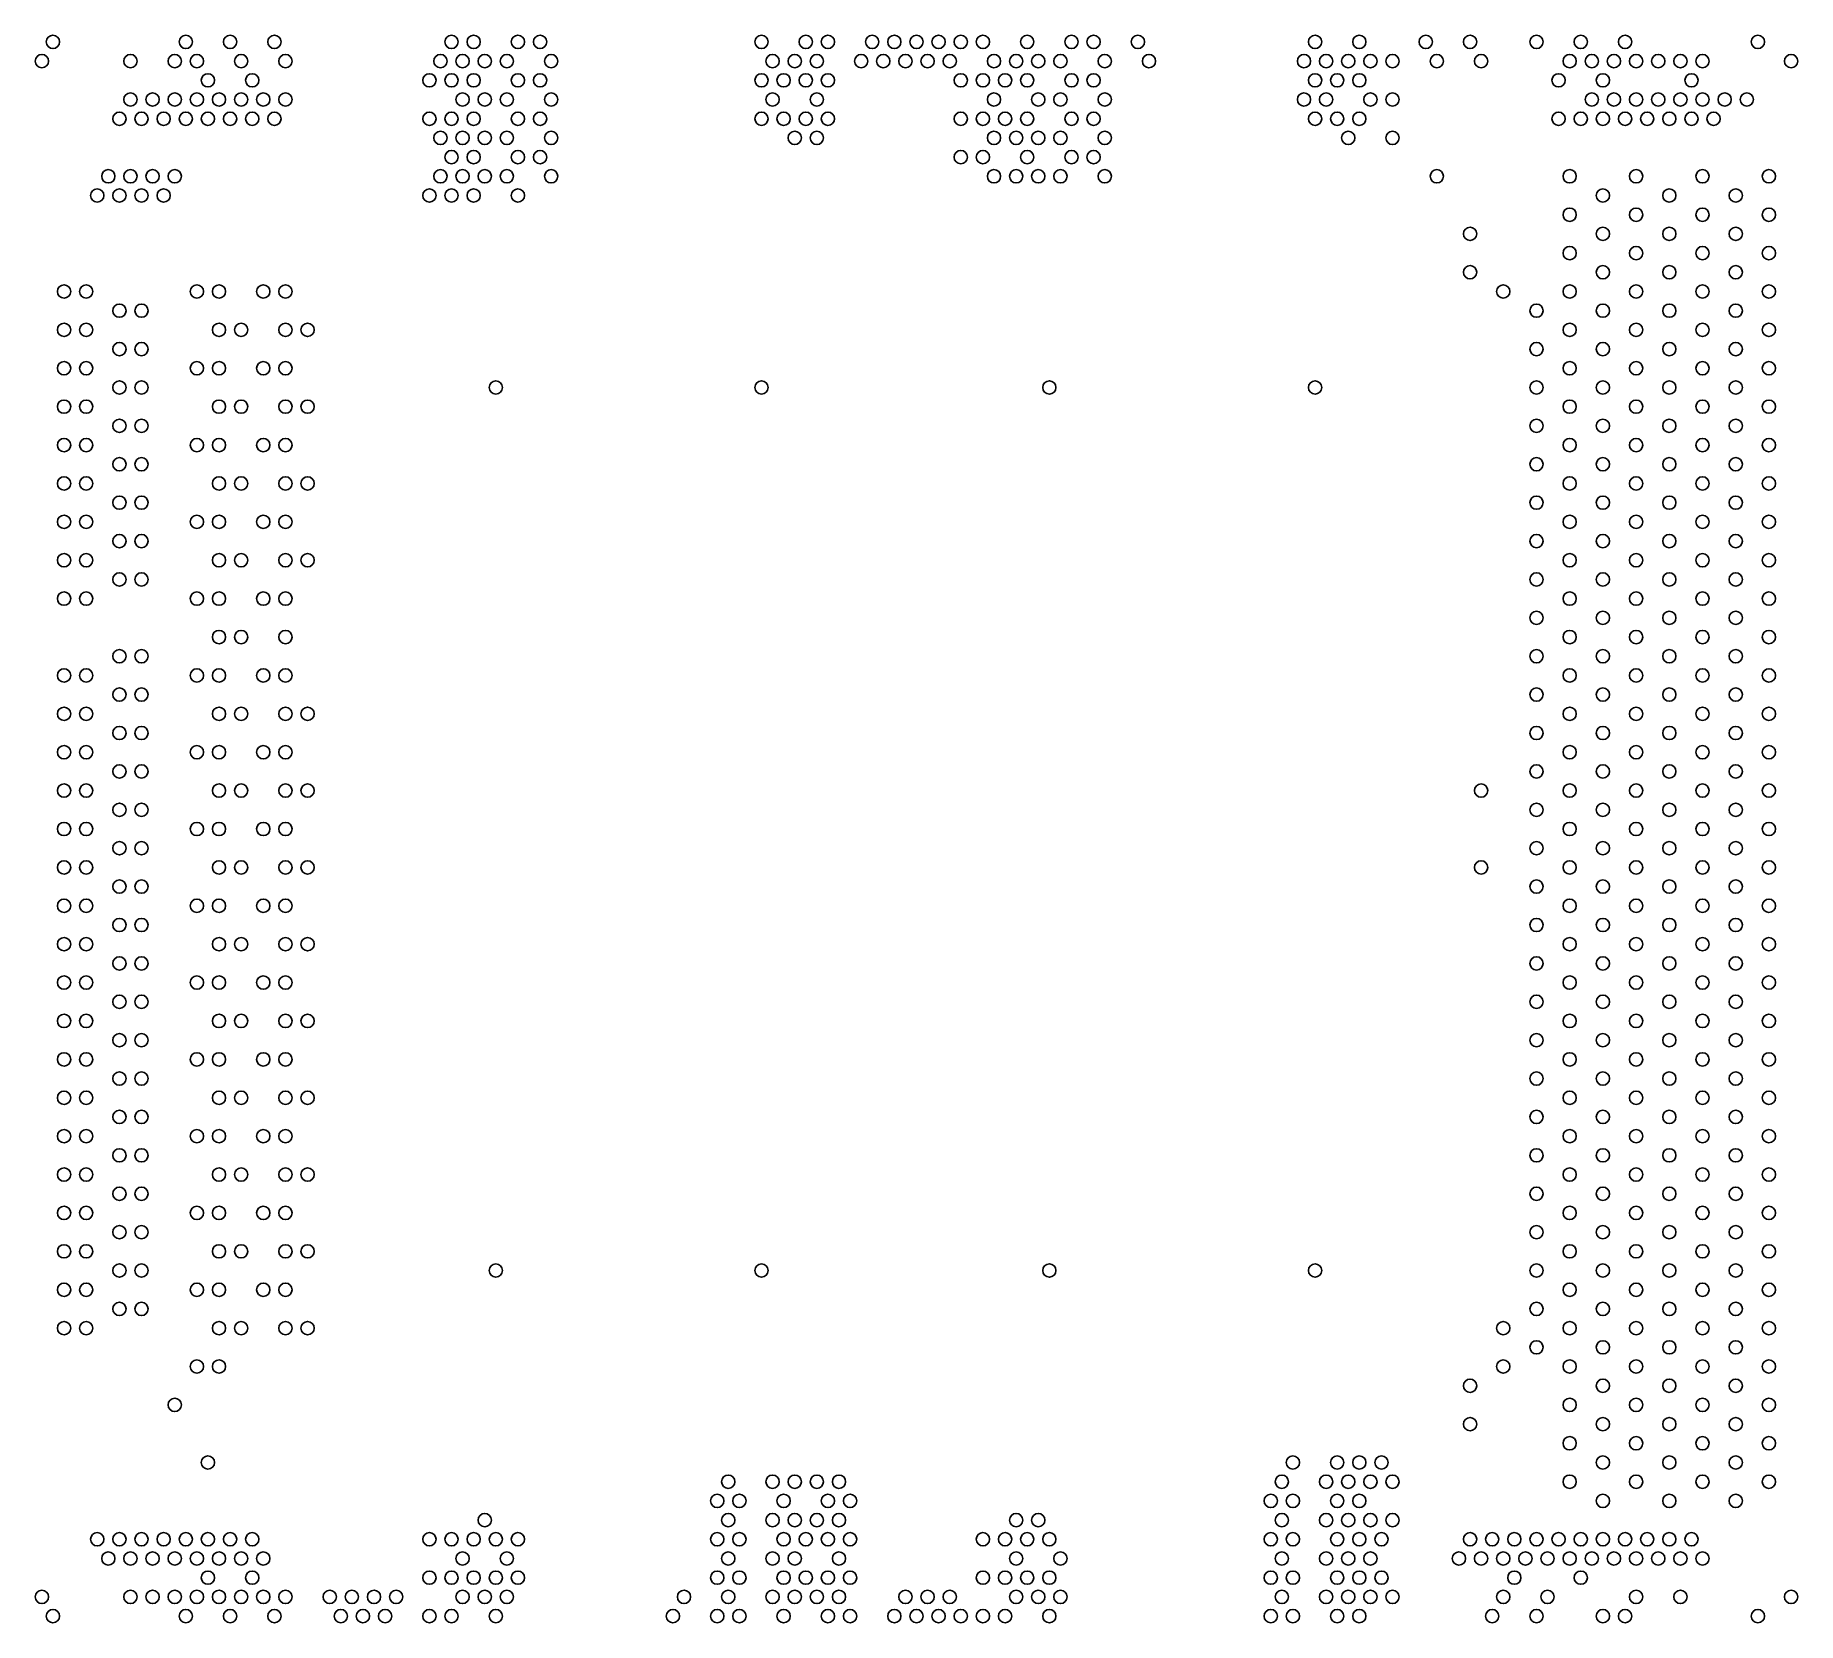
# Model space of a CAD drawing. Header units: inches. Extents: x 48.5 to 128.1, y 31.6 to 103.3.
import ezdxf

# ---------------------------------------------------------------- set-up
doc = ezdxf.new("R2010")
doc.units = ezdxf.units.IN
doc.header["$MEASUREMENT"] = 0

msp = doc.modelspace()

# ---------------------------------------------------------------- linework, layer by layer
for centre in [(49.322, 102.971), (55.322, 102.971), (57.322, 102.971), (59.322, 102.971), (67.322, 102.971), (68.322, 102.971), (70.322, 102.971), (71.322, 102.971), (81.322, 102.971), (83.322, 102.971), (84.322, 102.971), (86.322, 102.971), (87.322, 102.971), (88.322, 102.971), (89.322, 102.971), (90.322, 102.971), (91.322, 102.971), (93.322, 102.971), (95.322, 102.971), (96.322, 102.971), (98.322, 102.971), (106.322, 102.971), (108.322, 102.971), (111.322, 102.971), (113.322, 102.971), (116.322, 102.971), (118.322, 102.971), (120.322, 102.971), (126.322, 102.971), (48.822, 102.104), (52.822, 102.104), (54.822, 102.104), (55.822, 102.104), (57.822, 102.104), (59.822, 102.104), (66.822, 102.104), (67.822, 102.104), (68.822, 102.104), (69.822, 102.104), (71.822, 102.104), (81.822, 102.104), (82.822, 102.104), (83.822, 102.104), (85.822, 102.104), (86.822, 102.104), (87.822, 102.104), (88.822, 102.104), (89.822, 102.104), (91.822, 102.104), (92.822, 102.104), (93.822, 102.104), (94.822, 102.104), (96.822, 102.104), (98.822, 102.104), (105.822, 102.104), (106.822, 102.104), (107.822, 102.104), (108.822, 102.104), (109.822, 102.104), (111.822, 102.104), (113.822, 102.104), (117.822, 102.104), (118.822, 102.104), (119.822, 102.104), (120.822, 102.104), (121.822, 102.104), (122.822, 102.104), (123.822, 102.104), (127.822, 102.104), (56.322, 101.237), (58.322, 101.237), (66.322, 101.237), (67.322, 101.237), (68.322, 101.237), (70.322, 101.237), (71.322, 101.237), (81.322, 101.237), (82.322, 101.237), (83.322, 101.237), (84.322, 101.237), (90.322, 101.237), (91.322, 101.237), (92.322, 101.237), (93.322, 101.237), (95.322, 101.237), (96.322, 101.237), (106.322, 101.237), (107.322, 101.237), (108.322, 101.237), (117.322, 101.237), (119.322, 101.237), (123.322, 101.237), (52.822, 100.371), (53.822, 100.371), (54.822, 100.371), (55.822, 100.371), (56.822, 100.371), (57.822, 100.371), (58.822, 100.371), (59.822, 100.371), (67.822, 100.371), (68.822, 100.371), (69.822, 100.371), (71.822, 100.371), (81.822, 100.371), (83.822, 100.371), (91.822, 100.371), (93.822, 100.371), (94.822, 100.371), (96.822, 100.371), (105.822, 100.371), (106.822, 100.371), (108.822, 100.371), (109.822, 100.371), (118.822, 100.371), (119.822, 100.371), (120.822, 100.371), (121.822, 100.371), (122.822, 100.371), (123.822, 100.371), (124.822, 100.371), (125.822, 100.371), (52.322, 99.504), (53.322, 99.504), (54.322, 99.504), (55.322, 99.504), (56.322, 99.504), (57.322, 99.504), (58.322, 99.504), (59.322, 99.504), (66.322, 99.504), (67.322, 99.504), (68.322, 99.504), (70.322, 99.504), (71.322, 99.504), (81.322, 99.504), (82.322, 99.504), (83.322, 99.504), (84.322, 99.504), (90.322, 99.504), (91.322, 99.504), (92.322, 99.504), (93.322, 99.504), (95.322, 99.504), (96.322, 99.504), (106.322, 99.504), (107.322, 99.504), (108.322, 99.504), (117.322, 99.504), (118.322, 99.504), (119.322, 99.504), (120.322, 99.504), (121.322, 99.504), (122.322, 99.504), (123.322, 99.504), (124.322, 99.504), (66.822, 98.638), (67.822, 98.638), (68.822, 98.638), (69.822, 98.638), (71.822, 98.638), (82.822, 98.638), (83.822, 98.638), (91.822, 98.638), (92.822, 98.638), (93.822, 98.638), (94.822, 98.638), (96.822, 98.638), (107.822, 98.638), (109.822, 98.638), (67.322, 97.771), (68.322, 97.771), (70.322, 97.771), (71.322, 97.771), (90.322, 97.771), (91.322, 97.771), (93.322, 97.771), (95.322, 97.771), (96.322, 97.771), (51.822, 96.904), (52.822, 96.904), (53.822, 96.904), (54.822, 96.904), (66.822, 96.904), (67.822, 96.904), (68.822, 96.904), (69.822, 96.904), (71.822, 96.904), (91.822, 96.904), (92.822, 96.904), (93.822, 96.904), (94.822, 96.904), (96.822, 96.904), (111.822, 96.904), (117.822, 96.904), (120.822, 96.904), (123.822, 96.904), (126.822, 96.904), (51.322, 96.038), (52.322, 96.038), (53.322, 96.038), (54.322, 96.038), (66.322, 96.038), (67.322, 96.038), (68.322, 96.038), (70.322, 96.038), (119.322, 96.038), (122.322, 96.038), (125.322, 96.038), (117.822, 95.171), (120.822, 95.171), (123.822, 95.171), (126.822, 95.171), (113.322, 94.305), (119.322, 94.305), (122.322, 94.305), (125.322, 94.305), (117.822, 93.438), (120.822, 93.438), (123.822, 93.438), (126.822, 93.438), (113.322, 92.571), (119.322, 92.571), (122.322, 92.571), (125.322, 92.571), (49.822, 91.705), (50.822, 91.705), (55.822, 91.705), (56.822, 91.705), (58.822, 91.705), (59.822, 91.705), (114.822, 91.705), (117.822, 91.705), (120.822, 91.705), (123.822, 91.705), (126.822, 91.705), (52.322, 90.838), (53.322, 90.838), (116.322, 90.838), (119.322, 90.838), (122.322, 90.838), (125.322, 90.838), (49.822, 89.972), (50.822, 89.972), (56.822, 89.972), (57.822, 89.972), (59.822, 89.972), (60.822, 89.972), (117.822, 89.972), (120.822, 89.972), (123.822, 89.972), (126.822, 89.972), (52.322, 89.105), (53.322, 89.105), (116.322, 89.105), (119.322, 89.105), (122.322, 89.105), (125.322, 89.105), (49.822, 88.238), (50.822, 88.238), (55.822, 88.238), (56.822, 88.238), (58.822, 88.238), (59.822, 88.238), (117.822, 88.238), (120.822, 88.238), (123.822, 88.238), (126.822, 88.238), (52.322, 87.372), (53.322, 87.372), (69.322, 87.372), (81.322, 87.372), (94.322, 87.372), (106.322, 87.372), (116.322, 87.372), (119.322, 87.372), (122.322, 87.372), (125.322, 87.372), (49.822, 86.505), (50.822, 86.505), (56.822, 86.505), (57.822, 86.505), (59.822, 86.505), (60.822, 86.505), (117.822, 86.505), (120.822, 86.505), (123.822, 86.505), (126.822, 86.505), (52.322, 85.639), (53.322, 85.639), (116.322, 85.639), (119.322, 85.639), (122.322, 85.639), (125.322, 85.639), (49.822, 84.772), (50.822, 84.772), (55.822, 84.772), (56.822, 84.772), (58.822, 84.772), (59.822, 84.772), (117.822, 84.772), (120.822, 84.772), (123.822, 84.772), (126.822, 84.772), (52.322, 83.905), (53.322, 83.905), (116.322, 83.905), (119.322, 83.905), (122.322, 83.905), (125.322, 83.905), (49.822, 83.039), (50.822, 83.039), (56.822, 83.039), (57.822, 83.039), (59.822, 83.039), (60.822, 83.039), (117.822, 83.039), (120.822, 83.039), (123.822, 83.039), (126.822, 83.039), (52.322, 82.172), (53.322, 82.172), (116.322, 82.172), (119.322, 82.172), (122.322, 82.172), (125.322, 82.172), (49.822, 81.306), (50.822, 81.306), (55.822, 81.306), (56.822, 81.306), (58.822, 81.306), (59.822, 81.306), (117.822, 81.306), (120.822, 81.306), (123.822, 81.306), (126.822, 81.306), (52.322, 80.439), (53.322, 80.439), (116.322, 80.439), (119.322, 80.439), (122.322, 80.439), (125.322, 80.439), (49.822, 79.572), (50.822, 79.572), (56.822, 79.572), (57.822, 79.572), (59.822, 79.572), (60.822, 79.572), (117.822, 79.572), (120.822, 79.572), (123.822, 79.572), (126.822, 79.572), (52.322, 78.706), (53.322, 78.706), (116.322, 78.706), (119.322, 78.706), (122.322, 78.706), (125.322, 78.706), (49.822, 77.839), (50.822, 77.839), (55.822, 77.839), (56.822, 77.839), (58.822, 77.839), (59.822, 77.839), (117.822, 77.839), (120.822, 77.839), (123.822, 77.839), (126.822, 77.839), (116.322, 76.973), (119.322, 76.973), (122.322, 76.973), (125.322, 76.973), (56.822, 76.106), (57.822, 76.106), (59.822, 76.106), (117.822, 76.106), (120.822, 76.106), (123.822, 76.106), (126.822, 76.106), (52.322, 75.239), (53.322, 75.239), (116.322, 75.239), (119.322, 75.239), (122.322, 75.239), (125.322, 75.239), (49.822, 74.373), (50.822, 74.373), (55.822, 74.373), (56.822, 74.373), (58.822, 74.373), (59.822, 74.373), (117.822, 74.373), (120.822, 74.373), (123.822, 74.373), (126.822, 74.373), (52.322, 73.506), (53.322, 73.506), (116.322, 73.506), (119.322, 73.506), (122.322, 73.506), (125.322, 73.506), (49.822, 72.64), (50.822, 72.64), (56.822, 72.64), (57.822, 72.64), (59.822, 72.64), (60.822, 72.64), (117.822, 72.64), (120.822, 72.64), (123.822, 72.64), (126.822, 72.64), (52.322, 71.773), (53.322, 71.773), (116.322, 71.773), (119.322, 71.773), (122.322, 71.773), (125.322, 71.773), (49.822, 70.906), (50.822, 70.906), (55.822, 70.906), (56.822, 70.906), (58.822, 70.906), (59.822, 70.906), (117.822, 70.906), (120.822, 70.906), (123.822, 70.906), (126.822, 70.906), (52.322, 70.04), (53.322, 70.04), (116.322, 70.04), (119.322, 70.04), (122.322, 70.04), (125.322, 70.04), (49.822, 69.173), (50.822, 69.173), (56.822, 69.173), (57.822, 69.173), (59.822, 69.173), (60.822, 69.173), (113.822, 69.173), (117.822, 69.173), (120.822, 69.173), (123.822, 69.173), (126.822, 69.173), (52.322, 68.307), (53.322, 68.307), (116.322, 68.307), (119.322, 68.307), (122.322, 68.307), (125.322, 68.307), (49.822, 67.44), (50.822, 67.44), (55.822, 67.44), (56.822, 67.44), (58.822, 67.44), (59.822, 67.44), (117.822, 67.44), (120.822, 67.44), (123.822, 67.44), (126.822, 67.44), (52.322, 66.573), (53.322, 66.573), (116.322, 66.573), (119.322, 66.573), (122.322, 66.573), (125.322, 66.573), (49.822, 65.707), (50.822, 65.707), (56.822, 65.707), (57.822, 65.707), (59.822, 65.707), (60.822, 65.707), (113.822, 65.707), (117.822, 65.707), (120.822, 65.707), (123.822, 65.707), (126.822, 65.707), (52.322, 64.84), (53.322, 64.84), (116.322, 64.84), (119.322, 64.84), (122.322, 64.84), (125.322, 64.84), (49.822, 63.974), (50.822, 63.974), (55.822, 63.974), (56.822, 63.974), (58.822, 63.974), (59.822, 63.974), (117.822, 63.974), (120.822, 63.974), (123.822, 63.974), (126.822, 63.974), (52.322, 63.107), (53.322, 63.107), (116.322, 63.107), (119.322, 63.107), (122.322, 63.107), (125.322, 63.107), (49.822, 62.24), (50.822, 62.24), (56.822, 62.24), (57.822, 62.24), (59.822, 62.24), (60.822, 62.24), (117.822, 62.24), (120.822, 62.24), (123.822, 62.24), (126.822, 62.24), (52.322, 61.374), (53.322, 61.374), (116.322, 61.374), (119.322, 61.374), (122.322, 61.374), (125.322, 61.374), (49.822, 60.507), (50.822, 60.507), (55.822, 60.507), (56.822, 60.507), (58.822, 60.507), (59.822, 60.507), (117.822, 60.507), (120.822, 60.507), (123.822, 60.507), (126.822, 60.507), (52.322, 59.641), (53.322, 59.641), (116.322, 59.641), (119.322, 59.641), (122.322, 59.641), (125.322, 59.641), (49.822, 58.774), (50.822, 58.774), (56.822, 58.774), (57.822, 58.774), (59.822, 58.774), (60.822, 58.774), (117.822, 58.774), (120.822, 58.774), (123.822, 58.774), (126.822, 58.774), (52.322, 57.907), (53.322, 57.907), (116.322, 57.907), (119.322, 57.907), (122.322, 57.907), (125.322, 57.907), (49.822, 57.041), (50.822, 57.041), (55.822, 57.041), (56.822, 57.041), (58.822, 57.041), (59.822, 57.041), (117.822, 57.041), (120.822, 57.041), (123.822, 57.041), (126.822, 57.041), (52.322, 56.174), (53.322, 56.174), (116.322, 56.174), (119.322, 56.174), (122.322, 56.174), (125.322, 56.174), (49.822, 55.308), (50.822, 55.308), (56.822, 55.308), (57.822, 55.308), (59.822, 55.308), (60.822, 55.308), (117.822, 55.308), (120.822, 55.308), (123.822, 55.308), (126.822, 55.308), (52.322, 54.441), (53.322, 54.441), (116.322, 54.441), (119.322, 54.441), (122.322, 54.441), (125.322, 54.441), (49.822, 53.574), (50.822, 53.574), (55.822, 53.574), (56.822, 53.574), (58.822, 53.574), (59.822, 53.574), (117.822, 53.574), (120.822, 53.574), (123.822, 53.574), (126.822, 53.574), (52.322, 52.708), (53.322, 52.708), (116.322, 52.708), (119.322, 52.708), (122.322, 52.708), (125.322, 52.708), (49.822, 51.841), (50.822, 51.841), (56.822, 51.841), (57.822, 51.841), (59.822, 51.841), (60.822, 51.841), (117.822, 51.841), (120.822, 51.841), (123.822, 51.841), (126.822, 51.841), (52.322, 50.975), (53.322, 50.975), (116.322, 50.975), (119.322, 50.975), (122.322, 50.975), (125.322, 50.975), (49.822, 50.108), (50.822, 50.108), (55.822, 50.108), (56.822, 50.108), (58.822, 50.108), (59.822, 50.108), (117.822, 50.108), (120.822, 50.108), (123.822, 50.108), (126.822, 50.108), (52.322, 49.241), (53.322, 49.241), (116.322, 49.241), (119.322, 49.241), (122.322, 49.241), (125.322, 49.241), (49.822, 48.375), (50.822, 48.375), (56.822, 48.375), (57.822, 48.375), (59.822, 48.375), (60.822, 48.375), (117.822, 48.375), (120.822, 48.375), (123.822, 48.375), (126.822, 48.375), (52.322, 47.508), (53.322, 47.508), (69.322, 47.508), (81.322, 47.508), (94.322, 47.508), (106.322, 47.508), (116.322, 47.508), (119.322, 47.508), (122.322, 47.508), (125.322, 47.508), (49.822, 46.642), (50.822, 46.642), (55.822, 46.642), (56.822, 46.642), (58.822, 46.642), (59.822, 46.642), (117.822, 46.642), (120.822, 46.642), (123.822, 46.642), (126.822, 46.642), (52.322, 45.775), (53.322, 45.775), (116.322, 45.775), (119.322, 45.775), (122.322, 45.775), (125.322, 45.775), (49.822, 44.908), (50.822, 44.908), (56.822, 44.908), (57.822, 44.908), (59.822, 44.908), (60.822, 44.908), (114.822, 44.908), (117.822, 44.908), (120.822, 44.908), (123.822, 44.908), (126.822, 44.908), (116.322, 44.042), (119.322, 44.042), (122.322, 44.042), (125.322, 44.042), (55.822, 43.175), (56.822, 43.175), (114.822, 43.175), (117.822, 43.175), (120.822, 43.175), (123.822, 43.175), (126.822, 43.175), (113.322, 42.309), (119.322, 42.309), (122.322, 42.309), (125.322, 42.309), (54.822, 41.442), (117.822, 41.442), (120.822, 41.442), (123.822, 41.442), (126.822, 41.442), (113.322, 40.575), (119.322, 40.575), (122.322, 40.575), (125.322, 40.575), (117.822, 39.709), (120.822, 39.709), (123.822, 39.709), (126.822, 39.709), (56.322, 38.842), (105.322, 38.842), (107.322, 38.842), (108.322, 38.842), (109.322, 38.842), (119.322, 38.842), (122.322, 38.842), (125.322, 38.842), (79.822, 37.976), (81.822, 37.976), (82.822, 37.976), (83.822, 37.976), (84.822, 37.976), (104.822, 37.976), (106.822, 37.976), (107.822, 37.976), (108.822, 37.976), (109.822, 37.976), (117.822, 37.976), (120.822, 37.976), (123.822, 37.976), (126.822, 37.976), (79.322, 37.109), (80.322, 37.109), (82.322, 37.109), (84.322, 37.109), (85.322, 37.109), (104.322, 37.109), (105.322, 37.109), (107.322, 37.109), (108.322, 37.109), (119.322, 37.109), (122.322, 37.109), (125.322, 37.109), (68.822, 36.242), (79.822, 36.242), (81.822, 36.242), (82.822, 36.242), (83.822, 36.242), (84.822, 36.242), (92.822, 36.242), (93.822, 36.242), (104.822, 36.242), (106.822, 36.242), (107.822, 36.242), (108.822, 36.242), (109.822, 36.242), (51.322, 35.376), (52.322, 35.376), (53.322, 35.376), (54.322, 35.376), (55.322, 35.376), (56.322, 35.376), (57.322, 35.376), (58.322, 35.376), (66.322, 35.376), (67.322, 35.376), (68.322, 35.376), (69.322, 35.376), (70.322, 35.376), (79.322, 35.376), (80.322, 35.376), (82.322, 35.376), (83.322, 35.376), (84.322, 35.376), (85.322, 35.376), (91.322, 35.376), (92.322, 35.376), (93.322, 35.376), (94.322, 35.376), (104.322, 35.376), (105.322, 35.376), (107.322, 35.376), (108.322, 35.376), (109.322, 35.376), (113.322, 35.376), (114.322, 35.376), (115.322, 35.376), (116.322, 35.376), (117.322, 35.376), (118.322, 35.376), (119.322, 35.376), (120.322, 35.376), (121.322, 35.376), (122.322, 35.376), (123.322, 35.376), (51.822, 34.509), (52.822, 34.509), (53.822, 34.509), (54.822, 34.509), (55.822, 34.509), (56.822, 34.509), (57.822, 34.509), (58.822, 34.509), (67.822, 34.509), (69.822, 34.509), (79.822, 34.509), (81.822, 34.509), (82.822, 34.509), (84.822, 34.509), (92.822, 34.509), (94.822, 34.509), (104.822, 34.509), (106.822, 34.509), (107.822, 34.509), (108.822, 34.509), (112.822, 34.509), (113.822, 34.509), (114.822, 34.509), (115.822, 34.509), (116.822, 34.509), (117.822, 34.509), (118.822, 34.509), (119.822, 34.509), (120.822, 34.509), (121.822, 34.509), (122.822, 34.509), (123.822, 34.509), (56.322, 33.643), (58.322, 33.643), (66.322, 33.643), (67.322, 33.643), (68.322, 33.643), (69.322, 33.643), (70.322, 33.643), (79.322, 33.643), (80.322, 33.643), (82.322, 33.643), (83.322, 33.643), (84.322, 33.643), (85.322, 33.643), (91.322, 33.643), (92.322, 33.643), (93.322, 33.643), (94.322, 33.643), (104.322, 33.643), (105.322, 33.643), (107.322, 33.643), (108.322, 33.643), (109.322, 33.643), (115.322, 33.643), (118.322, 33.643), (48.822, 32.776), (52.822, 32.776), (53.822, 32.776), (54.822, 32.776), (55.822, 32.776), (56.822, 32.776), (57.822, 32.776), (58.822, 32.776), (59.822, 32.776), (61.822, 32.776), (62.822, 32.776), (63.822, 32.776), (64.822, 32.776), (67.822, 32.776), (68.822, 32.776), (69.822, 32.776), (77.822, 32.776), (79.822, 32.776), (81.822, 32.776), (82.822, 32.776), (83.822, 32.776), (84.822, 32.776), (87.822, 32.776), (88.822, 32.776), (89.822, 32.776), (92.822, 32.776), (93.822, 32.776), (94.822, 32.776), (104.822, 32.776), (106.822, 32.776), (107.822, 32.776), (108.822, 32.776), (109.822, 32.776), (114.822, 32.776), (116.822, 32.776), (120.822, 32.776), (122.822, 32.776), (127.822, 32.776), (49.322, 31.909), (55.322, 31.909), (57.322, 31.909), (59.322, 31.909), (62.322, 31.909), (63.322, 31.909), (64.322, 31.909), (66.322, 31.909), (67.322, 31.909), (69.322, 31.909), (77.322, 31.909), (79.322, 31.909), (80.322, 31.909), (82.322, 31.909), (84.322, 31.909), (85.322, 31.909), (87.322, 31.909), (88.322, 31.909), (89.322, 31.909), (90.322, 31.909), (91.322, 31.909), (92.322, 31.909), (94.322, 31.909), (104.322, 31.909), (105.322, 31.909), (107.322, 31.909), (108.322, 31.909), (114.322, 31.909), (116.322, 31.909), (119.322, 31.909), (120.322, 31.909), (126.322, 31.909)]:
    msp.add_circle(centre, 0.3)

doc.saveas('drawing.dxf')
